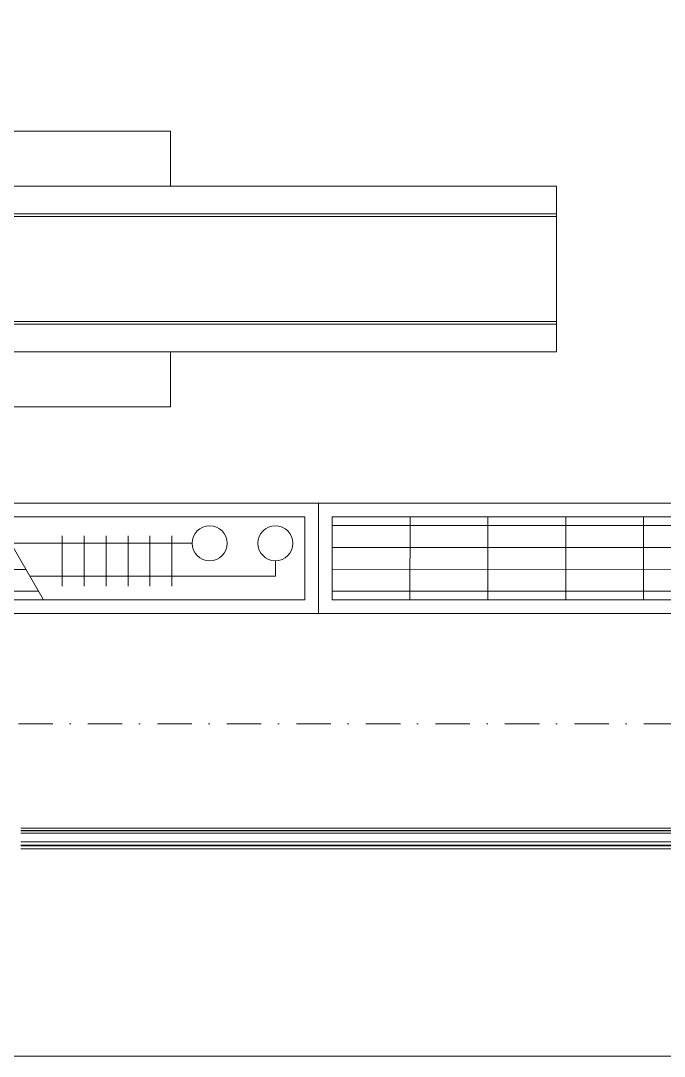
# Model space of a CAD drawing. Extents: x -1299 to 23780, y -3010 to 8106.
# Drawn here: x 8163.5 to 8280.2, y 284.7 to 472.5 of the extents above; entities that cross this region are included whole.
import ezdxf

# ---------------------------------------------------------------- set-up
doc = ezdxf.new("R2010")
doc.units = 0
doc.header["$LTSCALE"] = 25
doc.header["$MEASUREMENT"] = 0
doc.linetypes.add('DASHDOT2', pattern=[0.5, 0.25, -0.125, 0, -0.125])
doc.layers.get('0').update_dxf_attribs({"color": 9, "lineweight": 9})
for name, color, linetype, lineweight in [('05', 9, 'Continuous', 9), ('06D', 9, 'Continuous', 9), ('10', 9, 'Continuous', 9), ('15', 9, 'Continuous', 9), ('24', 9, 'DASHDOT2', 9), ('32', 9, 'Continuous', 9)]:
    doc.layers.add(name, color=color, linetype=linetype, lineweight=lineweight)

# ---------------------------------------------------------------- blocks, each defined once
blk = doc.blocks.new('p-audi-presentation')
for p, q in [((-70, 35), (142.5, 35)), ((-70, 34.5), (142.5, 34.5)), ((142.5, 15.5), (-70, 15.5)), ((142.5, 15), (-70, 15))]:
    blk.add_line(p, q)
for points in [[(0, 10), (0, 0), (260, 0), (260, 50), (0, 50), (0, 40)], [(-70, 40), (142.5, 40), (142.5, 10), (-70, 10), (-70, 40)]]:
    blk.add_lwpolyline(points)
blk = doc.blocks.new('p-konvektor_audi')
for p, q in [((250, 89.48), (0, 89.47)), ((250, 89.47), (0, 89.48)), ((0, 89.48), (0, 69.47)), ((250, 69.47), (250, 89.47)), ((16.61, 71.95), (16.6, 86.99)), ((30.73, 71.95), (30.72, 86.99)), ((44.85, 71.95), (44.84, 86.99)), ((58.96, 71.95), (58.96, 86.99)), ((191.48, 71.95), (200.19, 86.99)), ((199.29, 85.44), (2.49, 85.42)), ((242.21, 82.69), (197.7, 82.69)), ((203.55, 84.5), (203.55, 75.36)), ((207.52, 84.5), (207.52, 75.36)), ((211.5, 84.5), (211.5, 75.36)), ((215.48, 84.5), (215.48, 75.36)), ((219.45, 84.5), (219.45, 75.36)), ((223.43, 84.5), (223.43, 75.36)), ((242.21, 79.91), (242.21, 82.69)), ((196.99, 81.46), (2.49, 81.45)), ((194.68, 77.48), (2.49, 77.47)), ((227.1, 76.72), (194.25, 76.73)), ((192.38, 73.51), (2.49, 73.49)), ((0, 69.47), (250, 69.47))]:
    blk.add_line(p, q)
for points in [[(250, 89.47), (0, 89.47), (0, 69.47), (250, 69.47)], [(247.51, 86.99), (247.51, 71.95), (2.49, 71.95), (2.49, 86.99)]]:
    blk.add_lwpolyline(points, close=True)
for centre in [(230.28, 76.72), (242.21, 76.72)]:
    blk.add_circle(centre, 3.18)
blk = doc.blocks.new('*U433')
at = {"layer": '15'}
for p, q in [((-1.47, -18.95), (-170.63, -18.95)), ((-1.47, -19.35), (-170.63, -19.35)), ((-1.47, -19.42), (-170.63, -19.42)), ((-1.47, -19.82), (-170.63, -19.82)), ((-1.47, -21.42), (-170.63, -21.42)), ((-1.47, -22.02), (-170.63, -22.02)), ((-1.47, -22.1), (-170.63, -22.1)), ((-1.47, -22.7), (-170.63, -22.7))]:
    blk.add_line(p, q, dxfattribs=at)

msp = doc.modelspace()

# ---------------------------------------------------------------- linework, layer by layer
at = {"layer": '06D'}
msp.add_lwpolyline([(7067.2, 861.68), (7067.2, 284.7), (9765.58, 284.7)], dxfattribs=at)
at = {"layer": '24'}
msp.add_lwpolyline([(6827.5, 345), (11027.5, 345)], dxfattribs=at)

# ---------------------------------------------------------------- block references
at = {"layer": '05', "xscale": -1}
msp.add_blockref('p-audi-presentation', (8190.68, 402.5), dxfattribs=at)
at = {"layer": '10'}
msp.add_blockref('*U433', (8334.17, 345), dxfattribs=at)
at = {"layer": '32', "xscale": -1, "rotation": 180}
for p in [(7967.5, 454.48), (8217.5, 454.48)]:
    msp.add_blockref('p-konvektor_audi', p, dxfattribs=at)

doc.saveas('drawing.dxf')
